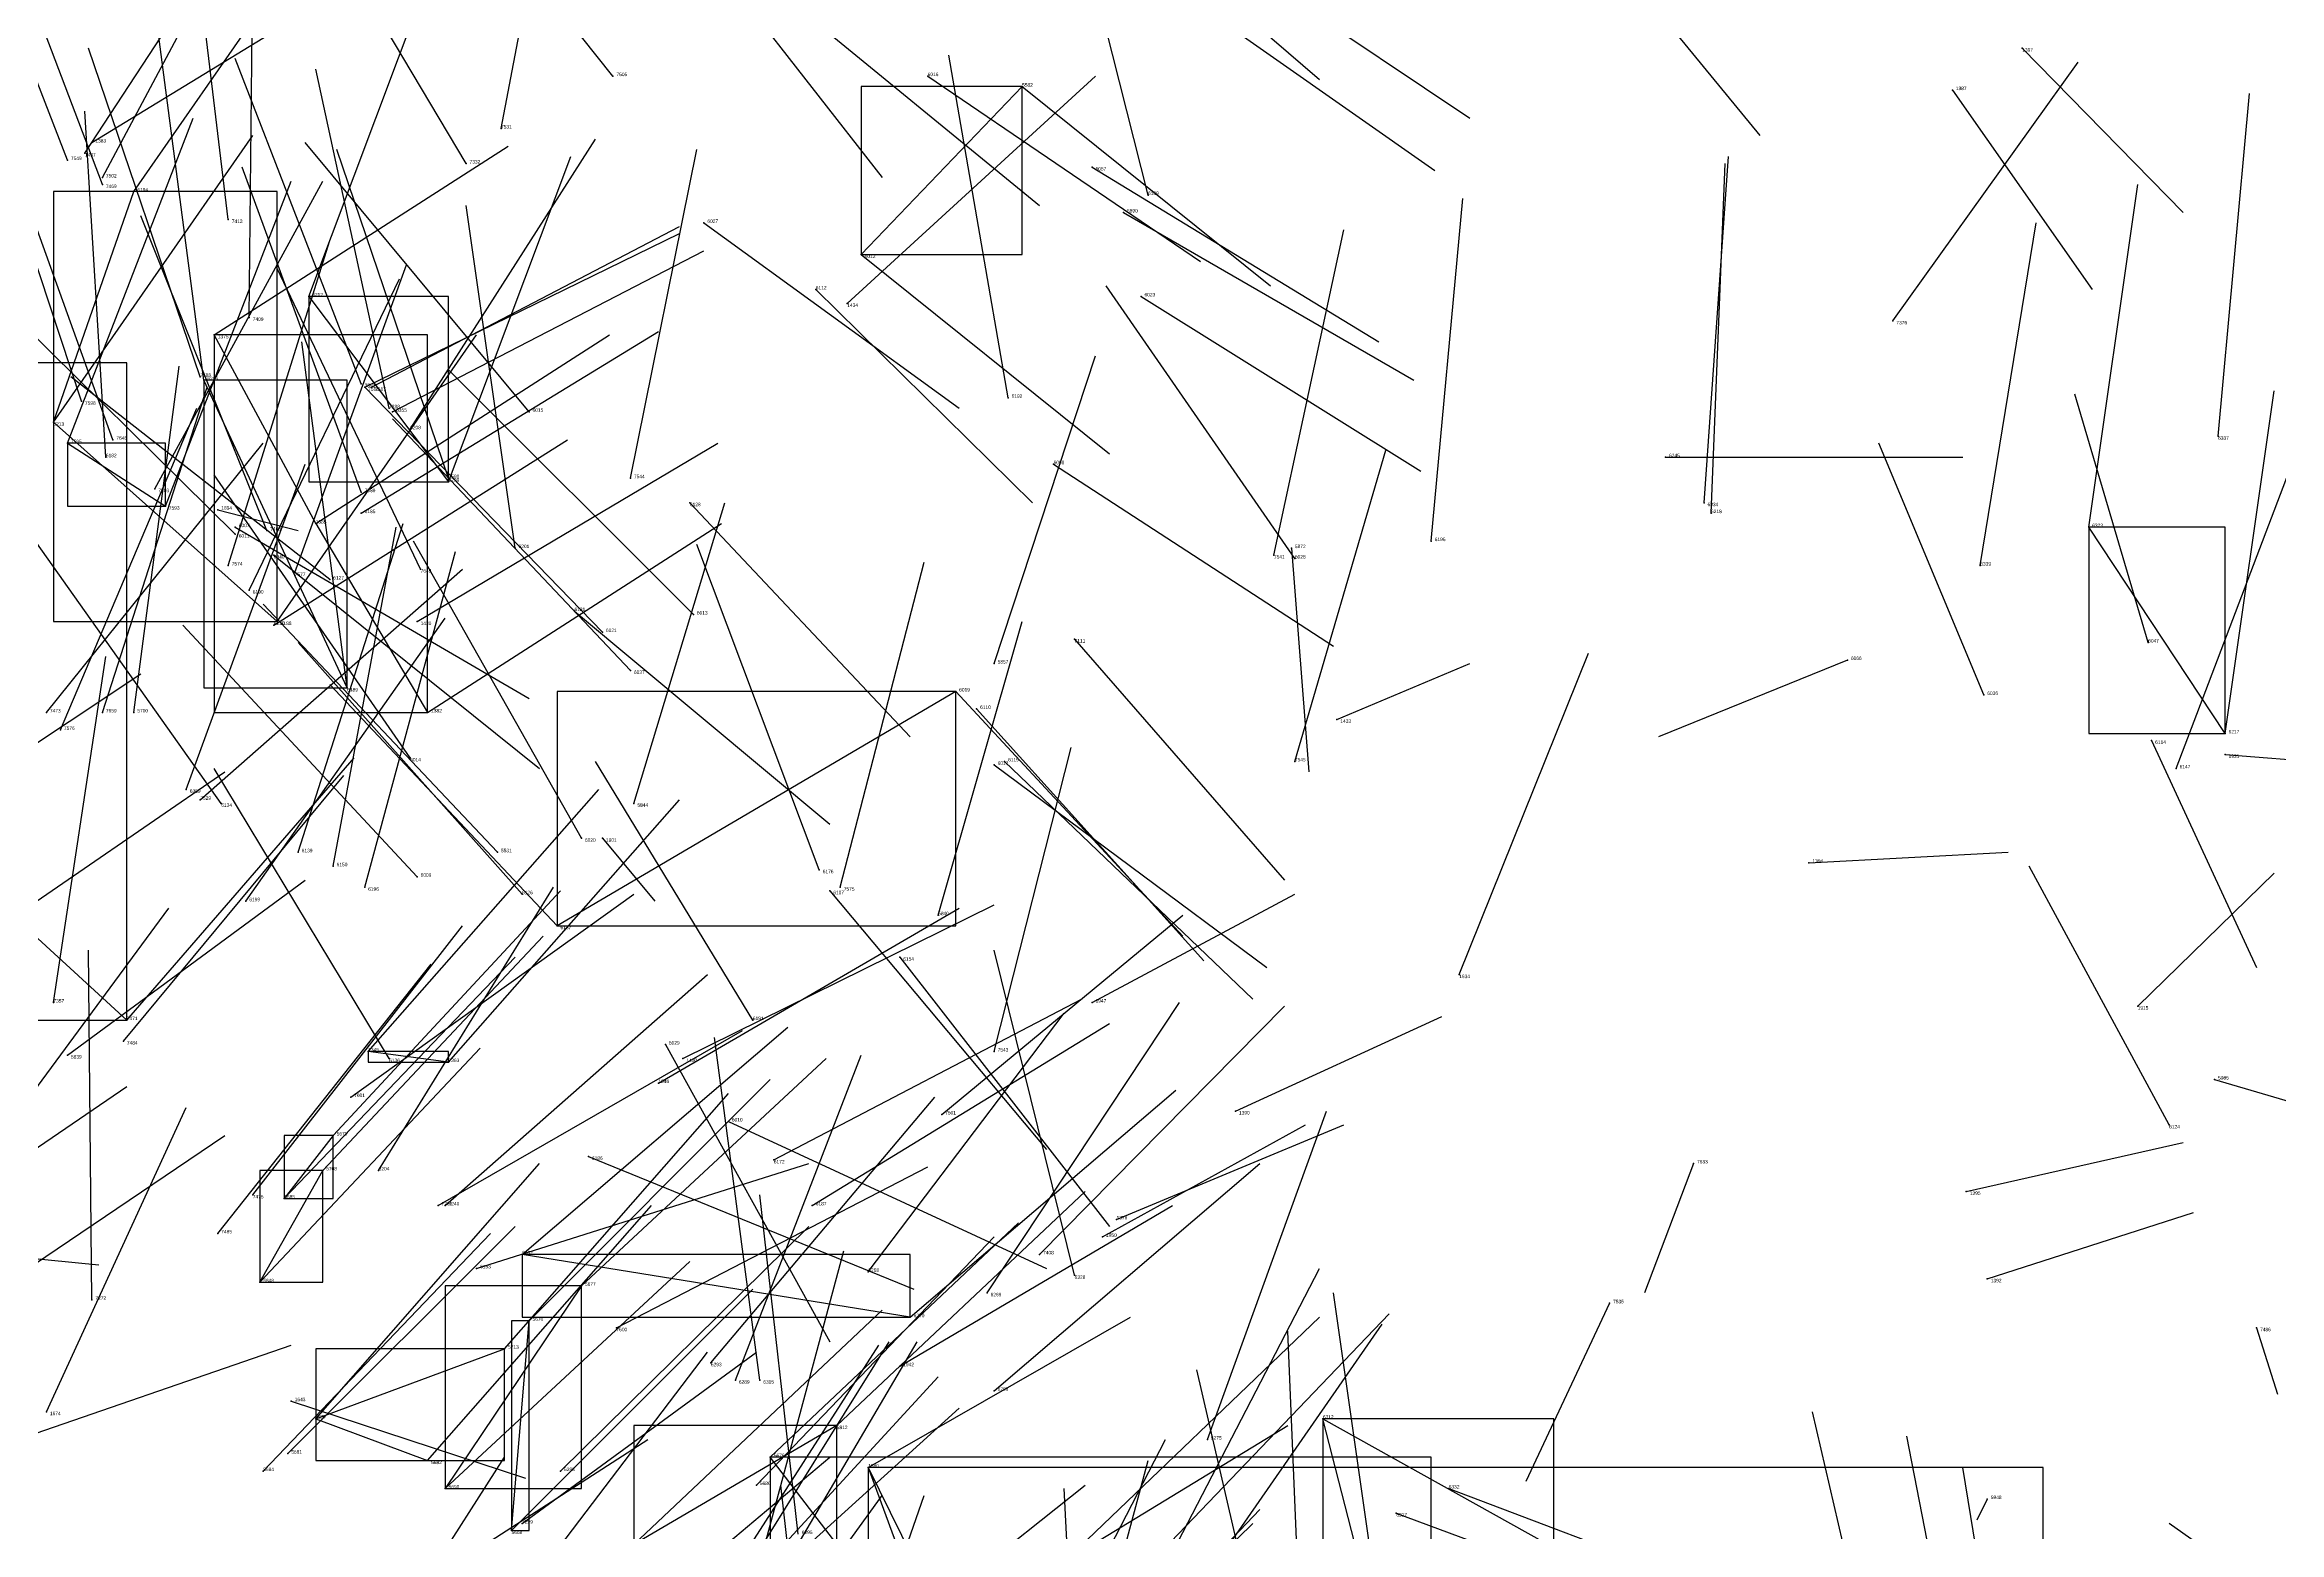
# Model space of a CAD drawing. Extents: x 59.1 to 70.8, y 600.3 to 605.1.
# Drawn here: x 66.573 to 67.213, y 604.447 to 604.873 of the extents above; entities that cross this region are included whole.
import ezdxf

# ---------------------------------------------------------------- set-up
doc = ezdxf.new("R2010")
doc.units = 0
for name, color, linetype in [('Clients', 3, 'CONTINUOUS'), ('Facilities', 3, 'CONTINUOUS'), ('Facilities_lines', 3, 'CONTINUOUS'), ('Min_max_boxes', 1, 'CONTINUOUS'), ('Normals', 1, 'CONTINUOUS'), ('Source_points', 5, 'CONTINUOUS'), ('Text', 3, 'CONTINUOUS')]:
    doc.layers.add(name, color=color, linetype=linetype)

msp = doc.modelspace()

# ---------------------------------------------------------------- linework, layer by layer
at = {"layer": 'Clients', "color": 5}
for p in [(66.599, 604.831, 458.405), (66.807, 604.813, 457.676), (66.622, 604.79, 451.461), (66.619, 604.777, 458.116), (66.689, 604.748, 458.277), (66.608, 604.741, 458.517), (67.158, 604.735, 458.19), (66.64, 604.708, 458.428), (66.683, 604.682, 451.444), (66.72, 604.621, 457.662), (66.597, 604.594, 459.907), (66.666, 604.585, 461.951), (66.653, 604.551, 453.489), (66.642, 604.543, 453.403), (66.71, 604.527, 456.821), (66.712, 604.508, 453.346), (66.705, 604.5, 453.445), (66.939, 604.48, 456.115), (66.781, 604.469, 453.334), (66.683, 604.468, 453.433), (66.688, 604.46, 453.374)]:
    msp.add_point(p, dxfattribs=at)
at = {"layer": 'Facilities', "color": 3}
for p in [(67.139, 604.872, 451.157), (66.736, 604.864, 458.919), (66.826, 604.864, 457.723), (66.853, 604.861, 457.683), (67.119, 604.86, 451.145), (66.704, 604.849, 462.872), (66.58, 604.84, 458.878), (66.585, 604.842, 451.929), (66.587, 604.845, 451.463), (66.59, 604.835, 458.478), (66.59, 604.833, 459.048), (66.694, 604.839, 458.846), (66.873, 604.838, 457.798), (66.889, 604.83, 457.194), (66.626, 604.823, 460.327), (66.762, 604.822, 457.715), (66.882, 604.825, 457.72), (66.649, 604.801, 458.264), (66.794, 604.803, 457.647), (66.887, 604.801, 457.676), (66.632, 604.795, 460.306), (66.803, 604.799, 451.655), (67.102, 604.794, 460.794), (66.618, 604.778, 458.905), (66.664, 604.776, 458.729), (66.584, 604.771, 458.677), (66.665, 604.775, 458.583), (66.667, 604.775, 458.509), (66.672, 604.769, 458.801), (66.849, 604.772, 458.069), (66.576, 604.765, 458.395), (66.673, 604.768, 458.431), (66.678, 604.763, 458.354), (66.712, 604.768, 457.969), (66.58, 604.759, 458.56), (66.593, 604.76, 459.042), (67.195, 604.761, 458.264), (66.591, 604.755, 458.161), (66.862, 604.753, 457.68), (67.037, 604.755, 456.913), (66.605, 604.746, 458.482), (66.664, 604.745, 458.933), (66.689, 604.749, 458.859), (66.741, 604.749, 462.588), (66.623, 604.74, 449.195), (66.664, 604.739, 458.343), (66.758, 604.742, 457.59), (67.048, 604.742, 458.138), (67.05, 604.739, 458.2), (66.628, 604.735, 457.861), (66.628, 604.733, 457.941), (66.637, 604.734, 459.031), (66.651, 604.736, 451.434), (66.97, 604.731, 458.111), (66.639, 604.727, 457.784), (66.708, 604.729, 458.123), (66.925, 604.727, 462.645), (66.93, 604.729, 453.909), (66.931, 604.726, 457.866), (66.626, 604.724, 462.088), (66.645, 604.722, 462.101), (66.655, 604.72, 457.711), (66.681, 604.723, 459.095), (67.127, 604.724, 458.136), (66.632, 604.717, 458.359), (66.639, 604.707, 458.282), (66.68, 604.708, 451.801), (66.725, 604.711, 457.749), (66.733, 604.705, 457.818), (66.759, 604.71, 457.887), (66.868, 604.703, 457.577), (67.175, 604.702, 457.115), (66.741, 604.694, 457.889), (66.845, 604.696, 453.917), (67.089, 604.697, 457.032), (66.66, 604.689, 458.127), (66.834, 604.688, 457.68), (67.128, 604.687, 457.146), (66.574, 604.682, 459.552), (66.59, 604.682, 459.481), (66.599, 604.682, 454.266), (66.84, 604.683, 457.536), (66.943, 604.68, 451.563), (66.578, 604.677, 462.013), (67.176, 604.674, 457.544), (67.197, 604.676, 458.179), (66.678, 604.669, 457.972), (66.845, 604.667, 457.74), (66.848, 604.668, 457.679), (66.931, 604.668, 462.524), (67.197, 604.67, 450.97), (67.183, 604.666, 457.901), (66.614, 604.66, 457.09), (66.618, 604.657, 458.526), (66.624, 604.656, 457.645), (66.742, 604.656, 453.908), (66.646, 604.642, 457.417), (66.703, 604.642, 457.814), (66.727, 604.646, 457.916), (66.733, 604.646, 449.17), (66.656, 604.638, 457.341), (66.68, 604.635, 457.84), (66.795, 604.637, 457.285), (67.078, 604.639, 451.071), (66.665, 604.632, 457.268), (66.71, 604.63, 457.738), (66.798, 604.631, 457.57), (66.801, 604.632, 462.238), (66.631, 604.628, 457.097), (66.829, 604.624, 453.914), (66.818, 604.612, 457.49), (66.978, 604.607, 452.39), (66.576, 604.599, 461.682), (66.873, 604.599, 451.257), (67.172, 604.598, 449.178), (66.776, 604.594, 457.102), (66.58, 604.584, 453.554), (66.596, 604.588, 459.752), (66.751, 604.587, 457.504), (66.845, 604.585, 462.682), (66.672, 604.583, 457.607), (66.689, 604.582, 461.956), (66.756, 604.583, 451.469), (66.661, 604.572, 458.521), (66.749, 604.576, 451.468), (67.194, 604.577, 453.678), (66.769, 604.565, 457.425), (66.83, 604.567, 458.952), (66.914, 604.568, 451.202), (66.656, 604.561, 453.437), (67.181, 604.564, 457.512), (66.729, 604.555, 457.484), (66.782, 604.554, 457.277), (67.045, 604.553, 458.968), (66.669, 604.551, 457.04), (66.633, 604.544, 459.668), (66.686, 604.541, 458.563), (66.688, 604.541, 456.89), (66.793, 604.541, 457.129), (67.123, 604.545, 451.164), (66.623, 604.533, 459.743), (66.88, 604.537, 451.268), (66.858, 604.527, 460.051), (66.876, 604.532, 451.223), (66.697, 604.523, 457.297), (66.809, 604.522, 456.977), (66.868, 604.521, 456.4), (67.129, 604.52, 451.14), (66.587, 604.514, 461.597), (66.635, 604.519, 453.513), (66.727, 604.518, 453.382), (66.843, 604.516, 456.629), (66.821, 604.509, 456.903), (67.021, 604.513, 462.665), (66.737, 604.506, 458.501), (67.206, 604.506, 459.026), (66.764, 604.496, 456.605), (66.818, 604.495, 451.434), (66.771, 604.491, 456.528), (66.778, 604.491, 456.452), (66.845, 604.488, 456.821), (66.574, 604.482, 452.962), (66.644, 604.485, 452.382), (66.651, 604.48, 453.421), (66.8, 604.478, 453.329), (66.643, 604.47, 453.491), (66.906, 604.474, 456.517), (66.636, 604.465, 453.429), (66.721, 604.465, 456.801), (66.809, 604.466, 451.465), (66.777, 604.461, 453.382), (66.975, 604.46, 456.049), (67.129, 604.457, 453.798), (66.71, 604.45, 462.24), (66.96, 604.453, 456.293), (66.707, 604.448, 453.364)]:
    msp.add_point(p, dxfattribs=at)
at = {"layer": 'Facilities_lines', "color": 3}
for p, q in [((66.853, 604.861, 457.683), (66.807, 604.813, 457.676)), ((66.576, 604.765, 458.395), (66.599, 604.831, 458.405)), ((66.649, 604.801, 458.264), (66.689, 604.748, 458.277)), ((66.651, 604.736, 451.434), (66.622, 604.79, 451.461)), ((66.392, 604.782, 459.669), (66.597, 604.594, 459.907)), ((66.66, 604.689, 458.127), (66.619, 604.777, 458.116)), ((66.576, 604.765, 458.395), (66.64, 604.708, 458.428)), ((66.58, 604.759, 458.56), (66.608, 604.741, 458.517)), ((66.651, 604.736, 451.434), (66.683, 604.682, 451.444)), ((67.197, 604.676, 458.179), (67.158, 604.735, 458.19)), ((66.834, 604.688, 457.68), (66.72, 604.621, 457.662)), ((66.689, 604.582, 461.956), (66.666, 604.585, 461.951)), ((66.656, 604.561, 453.437), (66.642, 604.543, 453.403)), ((66.635, 604.519, 453.513), (66.653, 604.551, 453.489)), ((66.821, 604.509, 456.903), (66.71, 604.527, 456.821)), ((66.727, 604.518, 453.382), (66.688, 604.46, 453.374)), ((66.707, 604.448, 453.364), (66.712, 604.508, 453.346)), ((66.651, 604.48, 453.421), (66.705, 604.5, 453.445)), ((66.651, 604.48, 453.421), (66.683, 604.468, 453.433)), ((66.8, 604.478, 453.329), (66.742, 604.444, 453.272)), ((66.974, 604.343, 456.206), (66.939, 604.48, 456.115)), ((66.942, 604.259, 453.102), (66.781, 604.469, 453.334)), ((66.809, 604.466, 451.465), (67.145, 603.785, 451.517)), ((66.809, 604.466, 451.465), (67.104, 603.666, 451.737))]:
    msp.add_line(p, q, dxfattribs=at)
at = {"layer": 'Min_max_boxes', "color": 1}
for p, q in [((66.853, 604.861, 457.676), (66.807, 604.861, 457.676)), ((66.807, 604.861, 457.676), (66.807, 604.813, 457.676)), ((66.853, 604.861, 457.683), (66.807, 604.861, 457.683)), ((66.807, 604.861, 457.683), (66.807, 604.813, 457.683)), ((66.807, 604.861, 457.676), (66.807, 604.861, 457.683)), ((66.853, 604.813, 457.676), (66.853, 604.861, 457.676)), ((66.853, 604.813, 457.683), (66.853, 604.861, 457.683)), ((66.853, 604.861, 457.676), (66.853, 604.861, 457.683)), ((66.64, 604.831, 458.395), (66.576, 604.831, 458.395)), ((66.576, 604.831, 458.395), (66.576, 604.708, 458.395)), ((66.64, 604.831, 458.428), (66.576, 604.831, 458.428)), ((66.576, 604.831, 458.428), (66.576, 604.708, 458.428)), ((66.576, 604.831, 458.395), (66.576, 604.831, 458.428)), ((66.64, 604.708, 458.395), (66.64, 604.831, 458.395)), ((66.64, 604.708, 458.428), (66.64, 604.831, 458.428)), ((66.64, 604.831, 458.395), (66.64, 604.831, 458.428)), ((66.807, 604.813, 457.676), (66.853, 604.813, 457.676)), ((66.807, 604.813, 457.683), (66.853, 604.813, 457.683)), ((66.807, 604.813, 457.676), (66.807, 604.813, 457.683)), ((66.853, 604.813, 457.676), (66.853, 604.813, 457.683)), ((66.689, 604.801, 458.264), (66.649, 604.801, 458.264)), ((66.649, 604.801, 458.264), (66.649, 604.748, 458.264)), ((66.689, 604.801, 458.277), (66.649, 604.801, 458.277)), ((66.649, 604.801, 458.277), (66.649, 604.748, 458.277)), ((66.649, 604.801, 458.264), (66.649, 604.801, 458.277)), ((66.689, 604.748, 458.264), (66.689, 604.801, 458.264)), ((66.689, 604.748, 458.277), (66.689, 604.801, 458.277)), ((66.689, 604.801, 458.264), (66.689, 604.801, 458.277)), ((66.683, 604.79, 451.434), (66.622, 604.79, 451.434)), ((66.622, 604.79, 451.434), (66.622, 604.682, 451.434)), ((66.683, 604.79, 451.461), (66.622, 604.79, 451.461)), ((66.622, 604.79, 451.461), (66.622, 604.682, 451.461)), ((66.622, 604.79, 451.434), (66.622, 604.79, 451.461)), ((66.683, 604.682, 451.434), (66.683, 604.79, 451.434)), ((66.683, 604.682, 451.461), (66.683, 604.79, 451.461)), ((66.683, 604.79, 451.434), (66.683, 604.79, 451.461)), ((66.597, 604.782, 459.669), (66.392, 604.782, 459.669)), ((66.597, 604.782, 459.907), (66.392, 604.782, 459.907)), ((66.597, 604.594, 459.669), (66.597, 604.782, 459.669)), ((66.597, 604.594, 459.907), (66.597, 604.782, 459.907)), ((66.597, 604.782, 459.669), (66.597, 604.782, 459.907)), ((66.66, 604.777, 458.116), (66.619, 604.777, 458.116)), ((66.619, 604.777, 458.116), (66.619, 604.689, 458.116)), ((66.66, 604.777, 458.127), (66.619, 604.777, 458.127)), ((66.619, 604.777, 458.127), (66.619, 604.689, 458.127)), ((66.619, 604.777, 458.116), (66.619, 604.777, 458.127)), ((66.66, 604.689, 458.116), (66.66, 604.777, 458.116)), ((66.66, 604.689, 458.127), (66.66, 604.777, 458.127)), ((66.66, 604.777, 458.116), (66.66, 604.777, 458.127)), ((66.608, 604.759, 458.517), (66.58, 604.759, 458.517)), ((66.58, 604.759, 458.517), (66.58, 604.741, 458.517)), ((66.608, 604.759, 458.56), (66.58, 604.759, 458.56)), ((66.58, 604.759, 458.56), (66.58, 604.741, 458.56)), ((66.58, 604.759, 458.517), (66.58, 604.759, 458.56)), ((66.608, 604.741, 458.517), (66.608, 604.759, 458.517)), ((66.608, 604.741, 458.56), (66.608, 604.759, 458.56)), ((66.608, 604.759, 458.517), (66.608, 604.759, 458.56)), ((66.649, 604.748, 458.264), (66.689, 604.748, 458.264)), ((66.649, 604.748, 458.277), (66.689, 604.748, 458.277)), ((66.649, 604.748, 458.264), (66.649, 604.748, 458.277)), ((66.689, 604.748, 458.264), (66.689, 604.748, 458.277)), ((66.58, 604.741, 458.517), (66.608, 604.741, 458.517)), ((66.58, 604.741, 458.56), (66.608, 604.741, 458.56)), ((66.58, 604.741, 458.517), (66.58, 604.741, 458.56)), ((66.608, 604.741, 458.517), (66.608, 604.741, 458.56)), ((67.197, 604.735, 458.179), (67.158, 604.735, 458.179)), ((67.158, 604.735, 458.179), (67.158, 604.676, 458.179)), ((67.197, 604.735, 458.19), (67.158, 604.735, 458.19)), ((67.158, 604.735, 458.19), (67.158, 604.676, 458.19)), ((67.158, 604.735, 458.179), (67.158, 604.735, 458.19)), ((67.197, 604.676, 458.179), (67.197, 604.735, 458.179)), ((67.197, 604.676, 458.19), (67.197, 604.735, 458.19)), ((67.197, 604.735, 458.179), (67.197, 604.735, 458.19)), ((66.576, 604.708, 458.395), (66.64, 604.708, 458.395)), ((66.576, 604.708, 458.428), (66.64, 604.708, 458.428)), ((66.576, 604.708, 458.395), (66.576, 604.708, 458.428)), ((66.64, 604.708, 458.395), (66.64, 604.708, 458.428)), ((66.619, 604.689, 458.116), (66.66, 604.689, 458.116)), ((66.619, 604.689, 458.127), (66.66, 604.689, 458.127)), ((66.619, 604.689, 458.116), (66.619, 604.689, 458.127)), ((66.66, 604.689, 458.116), (66.66, 604.689, 458.127)), ((66.834, 604.688, 457.662), (66.72, 604.688, 457.662)), ((66.72, 604.688, 457.662), (66.72, 604.621, 457.662)), ((66.834, 604.688, 457.68), (66.72, 604.688, 457.68)), ((66.72, 604.688, 457.68), (66.72, 604.621, 457.68)), ((66.72, 604.688, 457.662), (66.72, 604.688, 457.68)), ((66.834, 604.621, 457.662), (66.834, 604.688, 457.662)), ((66.834, 604.621, 457.68), (66.834, 604.688, 457.68)), ((66.834, 604.688, 457.662), (66.834, 604.688, 457.68)), ((66.622, 604.682, 451.434), (66.683, 604.682, 451.434)), ((66.622, 604.682, 451.461), (66.683, 604.682, 451.461)), ((66.622, 604.682, 451.434), (66.622, 604.682, 451.461)), ((66.683, 604.682, 451.434), (66.683, 604.682, 451.461)), ((67.158, 604.676, 458.179), (67.197, 604.676, 458.179)), ((67.158, 604.676, 458.19), (67.197, 604.676, 458.19)), ((67.158, 604.676, 458.179), (67.158, 604.676, 458.19)), ((67.197, 604.676, 458.179), (67.197, 604.676, 458.19)), ((66.72, 604.621, 457.662), (66.834, 604.621, 457.662)), ((66.72, 604.621, 457.68), (66.834, 604.621, 457.68)), ((66.72, 604.621, 457.662), (66.72, 604.621, 457.68)), ((66.834, 604.621, 457.662), (66.834, 604.621, 457.68)), ((66.392, 604.594, 459.669), (66.597, 604.594, 459.669)), ((66.392, 604.594, 459.907), (66.597, 604.594, 459.907)), ((66.597, 604.594, 459.669), (66.597, 604.594, 459.907)), ((66.689, 604.585, 461.951), (66.666, 604.585, 461.951)), ((66.666, 604.585, 461.951), (66.666, 604.582, 461.951)), ((66.689, 604.585, 461.956), (66.666, 604.585, 461.956)), ((66.666, 604.585, 461.956), (66.666, 604.582, 461.956)), ((66.666, 604.585, 461.951), (66.666, 604.585, 461.956)), ((66.689, 604.582, 461.951), (66.689, 604.585, 461.951)), ((66.689, 604.582, 461.956), (66.689, 604.585, 461.956)), ((66.689, 604.585, 461.951), (66.689, 604.585, 461.956)), ((66.666, 604.582, 461.951), (66.689, 604.582, 461.951)), ((66.666, 604.582, 461.956), (66.689, 604.582, 461.956)), ((66.666, 604.582, 461.951), (66.666, 604.582, 461.956)), ((66.689, 604.582, 461.951), (66.689, 604.582, 461.956)), ((66.656, 604.561, 453.403), (66.642, 604.561, 453.403)), ((66.642, 604.561, 453.403), (66.642, 604.543, 453.403)), ((66.656, 604.561, 453.437), (66.642, 604.561, 453.437)), ((66.642, 604.561, 453.437), (66.642, 604.543, 453.437)), ((66.642, 604.561, 453.403), (66.642, 604.561, 453.437)), ((66.656, 604.543, 453.403), (66.656, 604.561, 453.403)), ((66.656, 604.543, 453.437), (66.656, 604.561, 453.437)), ((66.656, 604.561, 453.403), (66.656, 604.561, 453.437)), ((66.653, 604.551, 453.489), (66.635, 604.551, 453.489)), ((66.635, 604.551, 453.489), (66.635, 604.519, 453.489)), ((66.653, 604.551, 453.513), (66.635, 604.551, 453.513)), ((66.635, 604.551, 453.513), (66.635, 604.519, 453.513)), ((66.635, 604.551, 453.489), (66.635, 604.551, 453.513)), ((66.653, 604.519, 453.489), (66.653, 604.551, 453.489)), ((66.653, 604.519, 453.513), (66.653, 604.551, 453.513)), ((66.653, 604.551, 453.489), (66.653, 604.551, 453.513)), ((66.642, 604.543, 453.403), (66.656, 604.543, 453.403)), ((66.642, 604.543, 453.437), (66.656, 604.543, 453.437)), ((66.642, 604.543, 453.403), (66.642, 604.543, 453.437)), ((66.656, 604.543, 453.403), (66.656, 604.543, 453.437)), ((66.821, 604.527, 456.821), (66.71, 604.527, 456.821)), ((66.71, 604.527, 456.821), (66.71, 604.509, 456.821)), ((66.821, 604.527, 456.903), (66.71, 604.527, 456.903)), ((66.71, 604.527, 456.903), (66.71, 604.509, 456.903)), ((66.71, 604.527, 456.821), (66.71, 604.527, 456.903)), ((66.821, 604.509, 456.821), (66.821, 604.527, 456.821)), ((66.821, 604.509, 456.903), (66.821, 604.527, 456.903)), ((66.821, 604.527, 456.821), (66.821, 604.527, 456.903)), ((66.635, 604.519, 453.489), (66.653, 604.519, 453.489)), ((66.635, 604.519, 453.513), (66.653, 604.519, 453.513)), ((66.635, 604.519, 453.489), (66.635, 604.519, 453.513)), ((66.653, 604.519, 453.489), (66.653, 604.519, 453.513)), ((66.727, 604.518, 453.374), (66.688, 604.518, 453.374)), ((66.688, 604.518, 453.374), (66.688, 604.46, 453.374)), ((66.727, 604.518, 453.382), (66.688, 604.518, 453.382)), ((66.688, 604.518, 453.382), (66.688, 604.46, 453.382)), ((66.688, 604.518, 453.374), (66.688, 604.518, 453.382)), ((66.727, 604.46, 453.374), (66.727, 604.518, 453.374)), ((66.727, 604.46, 453.382), (66.727, 604.518, 453.382)), ((66.727, 604.518, 453.374), (66.727, 604.518, 453.382)), ((66.712, 604.508, 453.346), (66.707, 604.508, 453.346)), ((66.707, 604.508, 453.346), (66.707, 604.448, 453.346)), ((66.712, 604.508, 453.364), (66.707, 604.508, 453.364)), ((66.707, 604.508, 453.364), (66.707, 604.448, 453.364)), ((66.707, 604.508, 453.346), (66.707, 604.508, 453.364)), ((66.71, 604.509, 456.821), (66.821, 604.509, 456.821)), ((66.71, 604.509, 456.903), (66.821, 604.509, 456.903)), ((66.71, 604.509, 456.821), (66.71, 604.509, 456.903)), ((66.712, 604.448, 453.346), (66.712, 604.508, 453.346)), ((66.712, 604.448, 453.364), (66.712, 604.508, 453.364)), ((66.712, 604.508, 453.346), (66.712, 604.508, 453.364)), ((66.821, 604.509, 456.821), (66.821, 604.509, 456.903)), ((66.705, 604.5, 453.421), (66.651, 604.5, 453.421)), ((66.651, 604.5, 453.421), (66.651, 604.468, 453.421)), ((66.705, 604.5, 453.445), (66.651, 604.5, 453.445)), ((66.651, 604.5, 453.445), (66.651, 604.468, 453.445)), ((66.651, 604.5, 453.421), (66.651, 604.5, 453.445)), ((66.705, 604.468, 453.421), (66.705, 604.5, 453.421)), ((66.705, 604.468, 453.445), (66.705, 604.5, 453.445)), ((66.705, 604.5, 453.421), (66.705, 604.5, 453.445)), ((66.8, 604.478, 453.272), (66.742, 604.478, 453.272)), ((66.742, 604.478, 453.272), (66.742, 604.444, 453.272)), ((66.8, 604.478, 453.329), (66.742, 604.478, 453.329)), ((66.742, 604.478, 453.329), (66.742, 604.444, 453.329)), ((66.742, 604.478, 453.272), (66.742, 604.478, 453.329)), ((66.8, 604.444, 453.272), (66.8, 604.478, 453.272)), ((66.8, 604.444, 453.329), (66.8, 604.478, 453.329)), ((66.8, 604.478, 453.272), (66.8, 604.478, 453.329)), ((67.005, 604.48, 456.115), (66.939, 604.48, 456.115)), ((66.939, 604.48, 456.115), (66.939, 604.343, 456.115)), ((67.005, 604.48, 456.206), (66.939, 604.48, 456.206)), ((66.939, 604.48, 456.206), (66.939, 604.343, 456.206)), ((66.939, 604.48, 456.115), (66.939, 604.48, 456.206)), ((67.005, 604.343, 456.115), (67.005, 604.48, 456.115)), ((67.005, 604.343, 456.206), (67.005, 604.48, 456.206)), ((67.005, 604.48, 456.115), (67.005, 604.48, 456.206)), ((66.97, 604.469, 453.102), (66.781, 604.469, 453.102)), ((66.781, 604.469, 453.102), (66.781, 604.255, 453.102)), ((66.97, 604.469, 453.334), (66.781, 604.469, 453.334)), ((66.781, 604.469, 453.334), (66.781, 604.255, 453.334)), ((66.781, 604.469, 453.102), (66.781, 604.469, 453.334)), ((66.97, 604.255, 453.102), (66.97, 604.469, 453.102)), ((66.97, 604.255, 453.334), (66.97, 604.469, 453.334)), ((66.97, 604.469, 453.102), (66.97, 604.469, 453.334)), ((66.651, 604.468, 453.421), (66.705, 604.468, 453.421)), ((66.651, 604.468, 453.445), (66.705, 604.468, 453.445)), ((66.651, 604.468, 453.421), (66.651, 604.468, 453.445)), ((66.705, 604.468, 453.421), (66.705, 604.468, 453.445)), ((67.145, 604.466, 451.465), (66.809, 604.466, 451.465)), ((66.809, 604.466, 451.465), (66.809, 603.666, 451.465)), ((67.145, 604.466, 451.737), (66.809, 604.466, 451.737)), ((66.809, 604.466, 451.737), (66.809, 603.666, 451.737)), ((66.809, 604.466, 451.465), (66.809, 604.466, 451.737)), ((67.145, 603.666, 451.465), (67.145, 604.466, 451.465)), ((67.145, 603.666, 451.737), (67.145, 604.466, 451.737)), ((67.145, 604.466, 451.465), (67.145, 604.466, 451.737)), ((66.688, 604.46, 453.374), (66.727, 604.46, 453.374)), ((66.688, 604.46, 453.382), (66.727, 604.46, 453.382)), ((66.688, 604.46, 453.374), (66.688, 604.46, 453.382)), ((66.727, 604.46, 453.374), (66.727, 604.46, 453.382)), ((66.707, 604.448, 453.346), (66.712, 604.448, 453.346)), ((66.707, 604.448, 453.364), (66.712, 604.448, 453.364)), ((66.707, 604.448, 453.346), (66.707, 604.448, 453.364)), ((66.712, 604.448, 453.346), (66.712, 604.448, 453.364))]:
    msp.add_line(p, q, dxfattribs=at)
at = {"layer": 'Normals', "color": 1}
for p, q in [((66.736, 604.864, 458.919), (66.674, 604.942, 458.911)), ((66.704, 604.849, 462.872), (66.722, 604.943, 462.844)), ((66.58, 604.84, 458.878), (66.544, 604.933, 458.867)), ((66.59, 604.833, 459.048), (66.556, 604.923, 459.021)), ((66.585, 604.842, 451.929), (66.638, 604.923, 451.953)), ((66.59, 604.835, 458.478), (66.637, 604.923, 458.484)), ((66.694, 604.839, 458.846), (66.643, 604.925, 458.84)), ((66.864, 604.927, 457.802), (66.938, 604.863, 457.823)), ((66.889, 604.83, 457.194), (66.865, 604.925, 457.213)), ((66.626, 604.823, 460.327), (66.614, 604.922, 460.321)), ((66.599, 604.831, 458.405), (66.656, 604.913, 458.413)), ((66.899, 604.907, 457.836), (66.981, 604.852, 457.852)), ((66.587, 604.845, 451.463), (66.672, 604.897, 451.471)), ((66.763, 604.899, 456.828), (66.813, 604.835, 456.886)), ((67.023, 604.897, 460.635), (67.064, 604.847, 460.711)), ((66.632, 604.795, 460.306), (66.633, 604.893, 460.288)), ((66.649, 604.801, 458.264), (66.684, 604.894, 458.273)), ((66.894, 604.891, 457.75), (66.971, 604.837, 457.783)), ((66.786, 604.886, 457.786), (66.858, 604.827, 457.822)), ((66.618, 604.778, 458.905), (66.586, 604.872, 458.892)), ((66.619, 604.777, 458.116), (66.606, 604.876, 458.105)), ((67.139, 604.872, 451.157), (67.185, 604.825, 451.232)), ((66.584, 604.771, 458.677), (66.553, 604.865, 458.666)), ((66.664, 604.776, 458.729), (66.628, 604.869, 458.716)), ((66.672, 604.769, 458.801), (66.651, 604.866, 458.786)), ((66.849, 604.772, 458.069), (66.832, 604.87, 458.081)), ((67.102, 604.794, 460.794), (67.155, 604.868, 460.752)), ((66.803, 604.799, 451.655), (66.874, 604.864, 451.682)), ((66.826, 604.864, 457.723), (66.904, 604.811, 457.757)), ((66.853, 604.861, 457.683), (66.924, 604.804, 457.725)), ((67.119, 604.86, 451.145), (67.159, 604.803, 451.217)), ((67.195, 604.761, 458.264), (67.204, 604.859, 458.246)), ((66.58, 604.759, 458.56), (66.616, 604.852, 458.554)), ((66.591, 604.755, 458.161), (66.585, 604.854, 458.148)), ((66.593, 604.76, 459.042), (66.561, 604.849, 459.01)), ((66.576, 604.765, 458.395), (66.633, 604.847, 458.403)), ((66.678, 604.763, 458.354), (66.731, 604.846, 458.37)), ((66.622, 604.79, 451.461), (66.706, 604.844, 451.464)), ((66.712, 604.768, 457.969), (66.648, 604.845, 457.966)), ((66.689, 604.749, 458.859), (66.657, 604.843, 458.85)), ((66.689, 604.748, 458.277), (66.724, 604.841, 458.286)), ((66.741, 604.749, 462.588), (66.76, 604.843, 462.561)), ((67.048, 604.742, 458.138), (67.055, 604.841, 458.15)), ((66.605, 604.746, 458.482), (66.653, 604.834, 458.485)), ((66.608, 604.741, 458.517), (66.644, 604.834, 458.511)), ((66.664, 604.745, 458.933), (66.63, 604.838, 458.916)), ((66.873, 604.838, 457.798), (66.955, 604.788, 457.826)), ((67.05, 604.739, 458.2), (67.054, 604.839, 458.192)), ((67.158, 604.735, 458.19), (67.172, 604.833, 458.178)), ((66.708, 604.729, 458.123), (66.694, 604.827, 458.111)), ((66.97, 604.731, 458.111), (66.979, 604.829, 458.128)), ((66.637, 604.734, 459.031), (66.601, 604.824, 459.005)), ((66.667, 604.775, 458.509), (66.755, 604.821, 458.504)), ((66.762, 604.822, 457.715), (66.835, 604.769, 457.759)), ((66.882, 604.825, 457.72), (66.965, 604.777, 457.748)), ((66.925, 604.727, 462.645), (66.945, 604.82, 462.615)), ((67.127, 604.724, 458.136), (67.143, 604.822, 458.123)), ((66.626, 604.724, 462.088), (66.655, 604.817, 462.064)), ((66.665, 604.775, 458.583), (66.755, 604.819, 458.582)), ((66.673, 604.768, 458.431), (66.762, 604.814, 458.433)), ((66.681, 604.723, 459.095), (66.64, 604.809, 459.064)), ((66.645, 604.722, 462.101), (66.677, 604.81, 462.066)), ((66.807, 604.813, 457.676), (66.878, 604.756, 457.718)), ((66.628, 604.733, 457.941), (66.558, 604.802, 457.921)), ((66.632, 604.717, 458.359), (66.675, 604.806, 458.376)), ((66.794, 604.803, 457.647), (66.856, 604.742, 457.696)), ((66.931, 604.726, 457.866), (66.877, 604.804, 457.898)), ((66.887, 604.801, 457.676), (66.967, 604.751, 457.709)), ((66.64, 604.708, 458.428), (66.697, 604.79, 458.436)), ((66.66, 604.689, 458.127), (66.647, 604.788, 458.116)), ((66.651, 604.736, 451.434), (66.735, 604.79, 451.437)), ((66.664, 604.739, 458.343), (66.749, 604.791, 458.356)), ((66.845, 604.696, 453.917), (66.874, 604.784, 453.88)), ((66.655, 604.72, 457.711), (66.581, 604.778, 457.677)), ((66.599, 604.682, 454.266), (66.612, 604.781, 454.259)), ((66.759, 604.71, 457.887), (66.689, 604.78, 457.871)), ((66.578, 604.677, 462.013), (66.617, 604.769, 462.01)), ((66.59, 604.682, 459.481), (66.62, 604.775, 459.503)), ((66.733, 604.705, 457.818), (66.665, 604.775, 457.796)), ((67.175, 604.702, 457.115), (67.154, 604.773, 457.182)), ((67.197, 604.676, 458.179), (67.211, 604.774, 458.167)), ((66.741, 604.694, 457.889), (66.673, 604.766, 457.875)), ((66.574, 604.682, 459.552), (66.636, 604.759, 459.569)), ((66.639, 604.707, 458.282), (66.723, 604.76, 458.293)), ((66.68, 604.708, 451.801), (66.766, 604.759, 451.798)), ((66.931, 604.668, 462.524), (66.957, 604.757, 462.487)), ((67.128, 604.687, 457.146), (67.098, 604.759, 457.209)), ((67.183, 604.666, 457.901), (67.218, 604.758, 457.883)), ((66.614, 604.66, 457.09), (66.648, 604.753, 457.078)), ((66.678, 604.669, 457.972), (66.622, 604.75, 457.954)), ((66.862, 604.753, 457.68), (66.942, 604.701, 457.71)), ((67.037, 604.755, 456.913), (67.122, 604.755, 456.86)), ((66.623, 604.74, 449.195), (66.646, 604.734, 449.292)), ((66.742, 604.656, 453.908), (66.768, 604.742, 453.865)), ((66.758, 604.742, 457.59), (66.821, 604.675, 457.63)), ((66.624, 604.656, 457.645), (66.568, 604.735, 457.619)), ((66.628, 604.735, 457.861), (66.712, 604.686, 457.884)), ((66.646, 604.642, 457.417), (66.676, 604.736, 457.401)), ((66.656, 604.638, 457.341), (66.674, 604.735, 457.328)), ((66.727, 604.646, 457.916), (66.679, 604.731, 457.896)), ((66.683, 604.682, 451.444), (66.767, 604.736, 451.447)), ((66.639, 604.727, 457.784), (66.715, 604.666, 457.808)), ((66.665, 604.632, 457.268), (66.691, 604.728, 457.256)), ((66.795, 604.637, 457.285), (66.76, 604.73, 457.278)), ((66.801, 604.632, 462.238), (66.825, 604.725, 462.211)), ((66.93, 604.729, 453.909), (66.935, 604.665, 453.985)), ((66.618, 604.657, 458.526), (66.693, 604.723, 458.527)), ((66.703, 604.642, 457.814), (66.636, 604.713, 457.791)), ((66.68, 604.635, 457.84), (66.613, 604.707, 457.824)), ((66.631, 604.628, 457.097), (66.688, 604.709, 457.081)), ((66.725, 604.711, 457.749), (66.798, 604.65, 457.778)), ((66.829, 604.624, 453.914), (66.853, 604.708, 453.866)), ((66.71, 604.63, 457.738), (66.646, 604.702, 457.711)), ((66.868, 604.703, 457.577), (66.928, 604.634, 457.618)), ((66.978, 604.607, 452.39), (67.015, 604.699, 452.376)), ((66.518, 604.638, 448.551), (66.601, 604.693, 448.539)), ((66.576, 604.599, 461.682), (66.591, 604.698, 461.677)), ((66.943, 604.68, 451.563), (66.981, 604.696, 451.654)), ((67.089, 604.697, 457.032), (67.035, 604.675, 457.113)), ((66.72, 604.621, 457.662), (66.655, 604.69, 457.631)), ((66.834, 604.688, 457.68), (66.899, 604.618, 457.711)), ((66.84, 604.683, 457.536), (66.905, 604.611, 457.561)), ((67.176, 604.674, 457.544), (67.206, 604.609, 457.614)), ((66.597, 604.594, 459.907), (66.662, 604.669, 459.92)), ((66.776, 604.594, 457.102), (66.731, 604.668, 457.052)), ((66.845, 604.585, 462.682), (66.867, 604.672, 462.638)), ((66.845, 604.667, 457.74), (66.923, 604.609, 457.762)), ((66.848, 604.668, 457.679), (66.919, 604.6, 457.7)), ((67.197, 604.67, 450.97), (67.248, 604.666, 451.056)), ((66.555, 604.617, 453.558), (66.625, 604.665, 453.611)), ((66.596, 604.588, 459.752), (66.659, 604.664, 459.768)), ((66.672, 604.583, 457.607), (66.622, 604.666, 457.581)), ((66.666, 604.585, 461.951), (66.732, 604.66, 461.947)), ((66.689, 604.582, 461.956), (66.755, 604.657, 461.952)), ((66.733, 604.646, 449.17), (66.748, 604.628, 449.267)), ((67.078, 604.639, 451.071), (67.135, 604.642, 451.153)), ((67.181, 604.564, 457.512), (67.141, 604.638, 457.458)), ((67.172, 604.598, 449.178), (67.211, 604.636, 449.262)), ((66.58, 604.584, 453.554), (66.648, 604.634, 453.607)), ((66.656, 604.561, 453.437), (66.721, 604.631, 453.465)), ((66.661, 604.572, 458.521), (66.742, 604.63, 458.527)), ((66.669, 604.551, 457.04), (66.719, 604.632, 457.008)), ((66.798, 604.631, 457.57), (66.86, 604.557, 457.598)), ((66.873, 604.599, 451.257), (66.931, 604.63, 451.332)), ((66.55, 604.546, 461.582), (66.609, 604.626, 461.576)), ((66.749, 604.576, 451.468), (66.835, 604.626, 451.478)), ((66.756, 604.583, 451.469), (66.845, 604.627, 451.462)), ((66.83, 604.567, 458.952), (66.899, 604.624, 458.907)), ((66.633, 604.544, 459.668), (66.693, 604.621, 459.69)), ((66.653, 604.551, 453.489), (66.716, 604.618, 453.527)), ((66.587, 604.514, 461.597), (66.586, 604.614, 461.605)), ((66.623, 604.533, 459.743), (66.684, 604.61, 459.763)), ((66.642, 604.543, 453.403), (66.708, 604.612, 453.431)), ((66.818, 604.612, 457.49), (66.878, 604.535, 457.512)), ((66.868, 604.521, 456.4), (66.845, 604.614, 456.372)), ((66.688, 604.541, 456.89), (66.763, 604.607, 456.885)), ((66.782, 604.554, 457.277), (66.87, 604.6, 457.272)), ((66.843, 604.516, 456.629), (66.898, 604.599, 456.634)), ((66.858, 604.527, 460.051), (66.928, 604.598, 460.038)), ((66.686, 604.541, 458.563), (66.773, 604.591, 458.563)), ((66.71, 604.527, 456.821), (66.786, 604.592, 456.819)), ((66.793, 604.541, 457.129), (66.878, 604.593, 457.125)), ((66.809, 604.522, 456.977), (66.865, 604.596, 456.939)), ((66.914, 604.568, 451.202), (66.973, 604.595, 451.278)), ((66.635, 604.519, 453.513), (66.698, 604.586, 453.551)), ((66.751, 604.587, 457.504), (66.798, 604.502, 457.529)), ((66.778, 604.491, 456.452), (66.765, 604.589, 456.435)), ((66.771, 604.491, 456.528), (66.807, 604.584, 456.527)), ((66.727, 604.518, 453.382), (66.797, 604.583, 453.41)), ((66.531, 604.53, 453.653), (66.597, 604.575, 453.713)), ((66.705, 604.5, 453.445), (66.769, 604.573, 453.469)), ((66.712, 604.508, 453.346), (66.781, 604.577, 453.368)), ((66.764, 604.496, 456.605), (66.828, 604.572, 456.608)), ((66.821, 604.509, 456.903), (66.897, 604.574, 456.9)), ((67.194, 604.577, 453.678), (67.228, 604.567, 453.771)), ((66.574, 604.482, 452.962), (66.614, 604.569, 452.933)), ((66.769, 604.565, 457.425), (66.86, 604.523, 457.426)), ((66.906, 604.474, 456.517), (66.94, 604.568, 456.519)), ((66.557, 604.515, 453.516), (66.625, 604.561, 453.573)), ((66.876, 604.532, 451.223), (66.934, 604.564, 451.298)), ((66.88, 604.537, 451.268), (66.945, 604.564, 451.339)), ((67.123, 604.545, 451.164), (67.185, 604.559, 451.241)), ((66.651, 604.48, 453.421), (66.715, 604.553, 453.445)), ((66.697, 604.523, 457.297), (66.792, 604.553, 457.292)), ((66.729, 604.555, 457.484), (66.822, 604.517, 457.487)), ((66.737, 604.506, 458.501), (66.826, 604.552, 458.5)), ((66.845, 604.488, 456.821), (66.921, 604.553, 456.821)), ((67.045, 604.553, 458.968), (67.031, 604.516, 459.06)), ((66.683, 604.468, 453.433), (66.747, 604.541, 453.457)), ((66.789, 604.447, 456.438), (66.778, 604.544, 456.417)), ((66.8, 604.478, 453.329), (66.871, 604.545, 453.352)), ((66.818, 604.495, 451.434), (66.896, 604.541, 451.476)), ((67.129, 604.52, 451.14), (67.188, 604.539, 451.219)), ((66.636, 604.465, 453.429), (66.701, 604.533, 453.462)), ((66.643, 604.47, 453.491), (66.708, 604.535, 453.53)), ((66.721, 604.465, 456.801), (66.792, 604.535, 456.804)), ((66.781, 604.469, 453.334), (66.852, 604.536, 453.355)), ((66.507, 604.532, 449.052), (66.589, 604.524, 449.108)), ((66.776, 604.431, 456.499), (66.802, 604.528, 456.5)), ((66.777, 604.461, 453.382), (66.845, 604.532, 453.399)), ((66.688, 604.46, 453.374), (66.758, 604.525, 453.402)), ((66.892, 604.434, 456.658), (66.938, 604.523, 456.66)), ((66.707, 604.448, 453.364), (66.776, 604.517, 453.386)), ((66.956, 604.418, 452.304), (66.942, 604.516, 452.294)), ((66.742, 604.444, 453.272), (66.813, 604.511, 453.295)), ((66.809, 604.466, 451.465), (66.884, 604.509, 451.516)), ((66.867, 604.441, 453.27), (66.938, 604.509, 453.289)), ((66.889, 604.438, 456.734), (66.958, 604.51, 456.739)), ((66.899, 604.425, 456.587), (66.956, 604.507, 456.587)), ((67.021, 604.513, 462.665), (66.997, 604.462, 462.747)), ((66.554, 604.47, 448.464), (66.644, 604.501, 448.434)), ((66.758, 604.417, 456.591), (66.812, 604.501, 456.595)), ((66.762, 604.417, 456.619), (66.815, 604.502, 456.617)), ((66.773, 604.417, 453.163), (66.823, 604.502, 453.148)), ((66.933, 604.407, 456.451), (66.929, 604.505, 456.432)), ((67.206, 604.506, 459.026), (67.212, 604.487, 459.124)), ((66.703, 604.42, 459.866), (66.763, 604.499, 459.882)), ((66.71, 604.45, 462.24), (66.777, 604.499, 462.184)), ((66.761, 604.418, 456.668), (66.829, 604.492, 456.669)), ((66.925, 604.399, 456.437), (66.903, 604.494, 456.415)), ((66.644, 604.485, 452.382), (66.711, 604.463, 452.453)), ((66.761, 604.416, 456.746), (66.835, 604.483, 456.745)), ((67.1, 604.392, 455.78), (67.079, 604.482, 455.743)), ((66.855, 604.433, 451.44), (66.929, 604.478, 451.49)), ((66.939, 604.48, 456.115), (67.025, 604.432, 456.132)), ((67.125, 604.378, 455.711), (67.106, 604.475, 455.698)), ((66.657, 604.394, 453.684), (66.705, 604.469, 453.729)), ((66.676, 604.429, 462.159), (66.746, 604.474, 462.103)), ((66.735, 604.416, 462.314), (66.798, 604.469, 462.257)), ((66.848, 604.385, 456.659), (66.894, 604.474, 456.661)), ((66.863, 604.371, 456.514), (66.889, 604.468, 456.515)), ((67.138, 604.368, 455.639), (67.122, 604.466, 455.626)), ((66.763, 604.389, 462.375), (66.813, 604.458, 462.322)), ((66.795, 604.364, 456.448), (66.784, 604.461, 456.427)), ((66.792, 604.364, 456.51), (66.825, 604.458, 456.506)), ((66.793, 604.399, 456.916), (66.871, 604.461, 456.91)), ((66.87, 604.363, 456.441), (66.865, 604.46, 456.417)), ((66.975, 604.46, 456.049), (67.065, 604.426, 456.076)), ((67.129, 604.457, 453.798), (67.126, 604.451, 453.898)), ((66.849, 604.382, 453.297), (66.919, 604.45, 453.317)), ((66.852, 604.382, 456.727), (66.921, 604.454, 456.732)), ((66.96, 604.453, 456.293), (67.049, 604.42, 456.323)), ((67.208, 604.431, 449.168), (67.181, 604.45, 449.262))]:
    msp.add_line(p, q, dxfattribs=at)
at = {"layer": 'Source_points', "color": 5}
for p in [(67.139, 604.872, 451.157), (66.736, 604.864, 458.919), (66.826, 604.864, 457.723), (66.853, 604.861, 457.683), (67.119, 604.86, 451.145), (66.704, 604.849, 462.872), (66.58, 604.84, 458.878), (66.585, 604.842, 451.929), (66.587, 604.845, 451.463), (66.59, 604.835, 458.478), (66.59, 604.833, 459.048), (66.694, 604.839, 458.846), (66.873, 604.838, 457.798), (66.599, 604.831, 458.405), (66.889, 604.83, 457.194), (66.626, 604.823, 460.327), (66.762, 604.822, 457.715), (66.882, 604.825, 457.72), (66.807, 604.813, 457.676), (66.649, 604.801, 458.264), (66.794, 604.803, 457.647), (66.887, 604.801, 457.676), (66.632, 604.795, 460.306), (66.803, 604.799, 451.655), (66.622, 604.79, 451.461), (67.102, 604.794, 460.794), (66.618, 604.778, 458.905), (66.619, 604.777, 458.116), (66.664, 604.776, 458.729), (66.584, 604.771, 458.677), (66.665, 604.775, 458.583), (66.667, 604.775, 458.509), (66.672, 604.769, 458.801), (66.849, 604.772, 458.069), (66.576, 604.765, 458.395), (66.673, 604.768, 458.431), (66.678, 604.763, 458.354), (66.712, 604.768, 457.969), (66.58, 604.759, 458.56), (66.593, 604.76, 459.042), (67.195, 604.761, 458.264), (66.591, 604.755, 458.161), (66.862, 604.753, 457.68), (67.037, 604.755, 456.913), (66.605, 604.746, 458.482), (66.664, 604.745, 458.933), (66.689, 604.749, 458.859), (66.689, 604.748, 458.277), (66.741, 604.749, 462.588), (66.608, 604.741, 458.517), (66.623, 604.74, 449.195), (66.664, 604.739, 458.343), (66.758, 604.742, 457.59), (67.048, 604.742, 458.138), (67.05, 604.739, 458.2), (66.628, 604.735, 457.861), (66.628, 604.733, 457.941), (66.637, 604.734, 459.031), (66.651, 604.736, 451.434), (66.97, 604.731, 458.111), (67.158, 604.735, 458.19), (66.639, 604.727, 457.784), (66.708, 604.729, 458.123), (66.925, 604.727, 462.645), (66.93, 604.729, 453.909), (66.931, 604.726, 457.866), (66.626, 604.724, 462.088), (66.645, 604.722, 462.101), (66.655, 604.72, 457.711), (66.681, 604.723, 459.095), (67.127, 604.724, 458.136), (66.632, 604.717, 458.359), (66.639, 604.707, 458.282), (66.64, 604.708, 458.428), (66.68, 604.708, 451.801), (66.725, 604.711, 457.749), (66.733, 604.705, 457.818), (66.759, 604.71, 457.887), (66.868, 604.703, 457.577), (67.175, 604.702, 457.115), (66.741, 604.694, 457.889), (66.845, 604.696, 453.917), (67.089, 604.697, 457.032), (66.66, 604.689, 458.127), (66.834, 604.688, 457.68), (67.128, 604.687, 457.146), (66.574, 604.682, 459.552), (66.59, 604.682, 459.481), (66.599, 604.682, 454.266), (66.683, 604.682, 451.444), (66.84, 604.683, 457.536), (66.943, 604.68, 451.563), (66.578, 604.677, 462.013), (67.176, 604.674, 457.544), (67.197, 604.676, 458.179), (66.678, 604.669, 457.972), (66.845, 604.667, 457.74), (66.848, 604.668, 457.679), (66.931, 604.668, 462.524), (67.197, 604.67, 450.97), (67.183, 604.666, 457.901), (66.614, 604.66, 457.09), (66.618, 604.657, 458.526), (66.624, 604.656, 457.645), (66.742, 604.656, 453.908), (66.646, 604.642, 457.417), (66.703, 604.642, 457.814), (66.727, 604.646, 457.916), (66.733, 604.646, 449.17), (66.656, 604.638, 457.341), (66.68, 604.635, 457.84), (66.795, 604.637, 457.285), (67.078, 604.639, 451.071), (66.665, 604.632, 457.268), (66.71, 604.63, 457.738), (66.798, 604.631, 457.57), (66.801, 604.632, 462.238), (66.631, 604.628, 457.097), (66.829, 604.624, 453.914), (66.72, 604.621, 457.662), (66.818, 604.612, 457.49), (66.978, 604.607, 452.39), (66.576, 604.599, 461.682), (66.873, 604.599, 451.257), (67.172, 604.598, 449.178), (66.597, 604.594, 459.907), (66.776, 604.594, 457.102), (66.58, 604.584, 453.554), (66.596, 604.588, 459.752), (66.666, 604.585, 461.951), (66.751, 604.587, 457.504), (66.845, 604.585, 462.682), (66.672, 604.583, 457.607), (66.689, 604.582, 461.956), (66.756, 604.583, 451.469), (66.661, 604.572, 458.521), (66.749, 604.576, 451.468), (67.194, 604.577, 453.678), (66.769, 604.565, 457.425), (66.83, 604.567, 458.952), (66.914, 604.568, 451.202), (66.656, 604.561, 453.437), (67.181, 604.564, 457.512), (66.729, 604.555, 457.484), (66.782, 604.554, 457.277), (67.045, 604.553, 458.968), (66.653, 604.551, 453.489), (66.669, 604.551, 457.04), (66.633, 604.544, 459.668), (66.642, 604.543, 453.403), (66.686, 604.541, 458.563), (66.688, 604.541, 456.89), (66.793, 604.541, 457.129), (67.123, 604.545, 451.164), (66.623, 604.533, 459.743), (66.88, 604.537, 451.268), (66.71, 604.527, 456.821), (66.858, 604.527, 460.051), (66.876, 604.532, 451.223), (66.697, 604.523, 457.297), (66.809, 604.522, 456.977), (66.868, 604.521, 456.4), (67.129, 604.52, 451.14), (66.587, 604.514, 461.597), (66.635, 604.519, 453.513), (66.727, 604.518, 453.382), (66.843, 604.516, 456.629), (66.712, 604.508, 453.346), (66.821, 604.509, 456.903), (67.021, 604.513, 462.665), (66.737, 604.506, 458.501), (67.206, 604.506, 459.026), (66.705, 604.5, 453.445), (66.764, 604.496, 456.605), (66.818, 604.495, 451.434), (66.771, 604.491, 456.528), (66.778, 604.491, 456.452), (66.845, 604.488, 456.821), (66.574, 604.482, 452.962), (66.644, 604.485, 452.382), (66.651, 604.48, 453.421), (66.8, 604.478, 453.329), (66.939, 604.48, 456.115), (66.643, 604.47, 453.491), (66.781, 604.469, 453.334), (66.906, 604.474, 456.517), (66.636, 604.465, 453.429), (66.683, 604.468, 453.433), (66.721, 604.465, 456.801), (66.809, 604.466, 451.465), (66.688, 604.46, 453.374), (66.777, 604.461, 453.382), (66.975, 604.46, 456.049), (67.129, 604.457, 453.798), (66.71, 604.45, 462.24), (66.96, 604.453, 456.293), (66.707, 604.448, 453.364)]:
    msp.add_point(p, dxfattribs=at)

# ---------------------------------------------------------------- texts
at = {"layer": 'Text', "color": 3}
for s, p in [('1397', (67.139, 604.871, 451.157)), ('7505', (66.737, 604.864, 458.919)), ('6016', (66.826, 604.864, 457.723)), ('5582', (66.853, 604.861, 457.683)), ('1387', (67.12, 604.86, 451.145)), ('1383', (66.588, 604.845, 451.463)), ('7531', (66.704, 604.849, 462.872)), ('7549', (66.581, 604.84, 458.878)), ('1437', (66.585, 604.841, 451.929)), ('7332', (66.695, 604.839, 458.846)), ('7502', (66.591, 604.835, 458.478)), ('7469', (66.591, 604.832, 459.048)), ('6057', (66.874, 604.837, 457.798)), ('6194', (66.6, 604.831, 458.405)), ('6109', (66.889, 604.83, 457.194)), ('7413', (66.627, 604.822, 460.327)), ('6027', (66.763, 604.822, 457.715)), ('5890', (66.883, 604.825, 457.72)), ('6012', (66.808, 604.812, 457.676)), ('6212', (66.65, 604.801, 458.264)), ('6112', (66.794, 604.803, 457.647)), ('6023', (66.888, 604.801, 457.676)), ('7409', (66.633, 604.794, 460.306)), ('1434', (66.803, 604.798, 451.655)), ('1375', (66.623, 604.789, 451.461)), ('7376', (67.103, 604.793, 460.794)), ('7588', (66.618, 604.778, 458.905)), ('6205', (66.62, 604.777, 458.116)), ('7591', (66.665, 604.775, 458.729)), ('7598', (66.585, 604.77, 458.677)), ('7518', (66.666, 604.774, 458.583)), ('7517', (66.668, 604.774, 458.509)), ('7288', (66.672, 604.769, 458.801)), ('6355', (66.674, 604.768, 458.431)), ('6015', (66.713, 604.768, 457.969)), ('6192', (66.85, 604.772, 458.069)), ('6213', (66.576, 604.764, 458.395)), ('6208', (66.678, 604.763, 458.354)), ('7595', (66.581, 604.759, 458.56)), ('6182', (66.591, 604.755, 458.161)), ('7648', (66.594, 604.76, 459.042)), ('6245', (67.038, 604.755, 456.913)), ('6337', (67.195, 604.76, 458.264)), ('7590', (66.689, 604.749, 458.859)), ('7544', (66.742, 604.749, 462.588)), ('6008', (66.862, 604.753, 457.68)), ('7503', (66.606, 604.745, 458.482)), ('7589', (66.665, 604.745, 458.933)), ('6209', (66.689, 604.748, 458.277)), ('7593', (66.609, 604.74, 458.517)), ('1894', (66.624, 604.74, 449.195)), ('1385', (66.651, 604.736, 451.434)), ('6185', (66.665, 604.739, 458.343)), ('6128', (66.758, 604.741, 457.59)), ('6334', (67.049, 604.741, 458.138)), ('6218', (67.05, 604.739, 458.2)), ('6007', (66.629, 604.735, 457.861)), ('6011', (66.629, 604.732, 457.941)), ('7463', (66.638, 604.734, 459.031)), ('6195', (66.971, 604.731, 458.111)), ('6323', (67.159, 604.735, 458.19)), ('7574', (66.627, 604.724, 462.088)), ('6040', (66.639, 604.726, 457.784)), ('6201', (66.709, 604.729, 458.123)), ('7541', (66.925, 604.726, 462.645)), ('5872', (66.931, 604.729, 453.909)), ('6028', (66.931, 604.726, 457.866)), ('6339', (67.127, 604.724, 458.136)), ('7577', (66.645, 604.721, 462.101)), ('6127', (66.656, 604.72, 457.711)), ('7649', (66.681, 604.722, 459.095)), ('6190', (66.633, 604.716, 458.359)), ('6131', (66.725, 604.711, 457.749)), ('6210', (66.639, 604.707, 458.282)), ('6188', (66.641, 604.707, 458.428)), ('1430', (66.681, 604.707, 451.801)), ('6021', (66.734, 604.705, 457.818)), ('6013', (66.76, 604.71, 457.887)), ('6111', (66.868, 604.702, 457.577)), ('6047', (67.175, 604.702, 457.115)), ('6037', (66.742, 604.693, 457.889)), ('5857', (66.846, 604.696, 453.917)), ('6066', (67.09, 604.697, 457.032)), ('6189', (66.66, 604.688, 458.127)), ('6019', (66.835, 604.688, 457.68)), ('6036', (67.129, 604.687, 457.146)), ('7473', (66.575, 604.682, 459.552)), ('7659', (66.591, 604.682, 459.481)), ('5700', (66.6, 604.682, 454.266)), ('1382', (66.684, 604.682, 451.444)), ('6110', (66.841, 604.683, 457.536)), ('1433', (66.944, 604.679, 451.563)), ('7576', (66.579, 604.677, 462.013)), ('6114', (67.177, 604.673, 457.544)), ('6217', (67.198, 604.676, 458.179)), ('6014', (66.678, 604.668, 457.972)), ('6017', (66.846, 604.667, 457.74)), ('6119', (66.849, 604.668, 457.679)), ('7545', (66.931, 604.668, 462.524)), ('6147', (67.184, 604.666, 457.901)), ('1931', (67.198, 604.669, 450.97)), ('6359', (66.615, 604.659, 457.09)), ('7529', (66.618, 604.657, 458.526)), ('6134', (66.624, 604.655, 457.645)), ('5844', (66.743, 604.655, 453.908)), ('6139', (66.647, 604.642, 457.417)), ('5531', (66.704, 604.642, 457.814)), ('6020', (66.728, 604.645, 457.916)), ('1901', (66.734, 604.645, 449.17)), ('6150', (66.657, 604.638, 457.341)), ('6009', (66.681, 604.635, 457.84)), ('6176', (66.796, 604.636, 457.285)), ('1394', (67.079, 604.639, 451.071)), ('6199', (66.632, 604.628, 457.097)), ('6196', (66.666, 604.631, 457.268)), ('6126', (66.71, 604.63, 457.738)), ('6107', (66.799, 604.63, 457.57)), ('7575', (66.802, 604.631, 462.238)), ('5840', (66.829, 604.624, 453.914)), ('6137', (66.721, 604.62, 457.662)), ('6154', (66.819, 604.611, 457.49)), ('1634', (66.978, 604.606, 452.39)), ('7357', (66.576, 604.599, 461.682)), ('1947', (66.874, 604.599, 451.257)), ('1915', (67.172, 604.597, 449.178)), ('7471', (66.597, 604.594, 459.907)), ('6191', (66.776, 604.594, 457.102)), ('5839', (66.581, 604.583, 453.554)), ('7484', (66.597, 604.587, 459.752)), ('7345', (66.666, 604.585, 461.951)), ('6029', (66.752, 604.587, 457.504)), ('7543', (66.846, 604.585, 462.682)), ('6136', (66.672, 604.582, 457.607)), ('7363', (66.689, 604.582, 461.956)), ('1400', (66.757, 604.582, 451.469)), ('5985', (67.195, 604.577, 453.678)), ('7601', (66.662, 604.572, 458.521)), ('1946', (66.749, 604.576, 451.468)), ('6010', (66.77, 604.565, 457.425)), ('7501', (66.831, 604.567, 458.952)), ('1390', (66.915, 604.567, 451.202)), ('5679', (66.657, 604.561, 453.437)), ('6124', (67.181, 604.563, 457.512)), ('5708', (66.654, 604.551, 453.489)), ('6204', (66.669, 604.551, 457.04)), ('6186', (66.73, 604.554, 457.484)), ('6172', (66.782, 604.553, 457.277)), ('7633', (67.046, 604.553, 458.968)), ('7475', (66.633, 604.543, 459.668)), ('5685', (66.642, 604.543, 453.403)), ('7295', (66.687, 604.541, 458.563)), ('6240', (66.689, 604.541, 456.89)), ('6187', (66.794, 604.541, 457.129)), ('1395', (67.124, 604.544, 451.164)), ('7485', (66.624, 604.533, 459.743)), ('1950', (66.877, 604.532, 451.223)), ('1376', (66.88, 604.537, 451.268)), ('6262', (66.71, 604.527, 456.821)), ('7408', (66.859, 604.527, 460.051)), ('5848', (66.636, 604.519, 453.513)), ('6153', (66.698, 604.523, 457.297)), ('6268', (66.809, 604.522, 456.977)), ('6328', (66.868, 604.52, 456.4)), ('1392', (67.13, 604.519, 451.14)), ('7272', (66.588, 604.514, 461.597)), ('5677', (66.728, 604.518, 453.382)), ('6269', (66.844, 604.515, 456.629)), ('7535', (67.022, 604.513, 462.665)), ('5670', (66.713, 604.508, 453.346)), ('6270', (66.822, 604.509, 456.903)), ('5713', (66.706, 604.5, 453.445)), ('7600', (66.737, 604.505, 458.501)), ('7486', (67.207, 604.505, 459.026)), ('6293', (66.764, 604.495, 456.605)), ('1942', (66.819, 604.495, 451.434)), ('6289', (66.772, 604.49, 456.528)), ('6305', (66.779, 604.49, 456.452)), ('6288', (66.846, 604.488, 456.821)), ('1674', (66.575, 604.481, 452.962)), ('1643', (66.645, 604.485, 452.382)), ('5697', (66.651, 604.48, 453.421)), ('5812', (66.8, 604.477, 453.329)), ('6275', (66.907, 604.474, 456.517)), ('6312', (66.939, 604.48, 456.115)), ('5681', (66.644, 604.47, 453.491)), ('5676', (66.782, 604.469, 453.334)), ('5684', (66.636, 604.465, 453.429)), ('5682', (66.684, 604.467, 453.433)), ('6283', (66.722, 604.465, 456.801)), ('1380', (66.809, 604.466, 451.465)), ('5690', (66.689, 604.46, 453.374)), ('5680', (66.778, 604.461, 453.382)), ('6332', (66.975, 604.46, 456.049)), ('5948', (67.13, 604.457, 453.798)), ('7299', (66.71, 604.45, 462.24)), ('6317', (66.96, 604.452, 456.293)), ('5668', (66.707, 604.447, 453.364)), ('6295', (66.79, 604.447, 456.438))]:
    msp.add_text(s, height=0.001, dxfattribs=at).set_placement(p)

doc.saveas('drawing.dxf')
